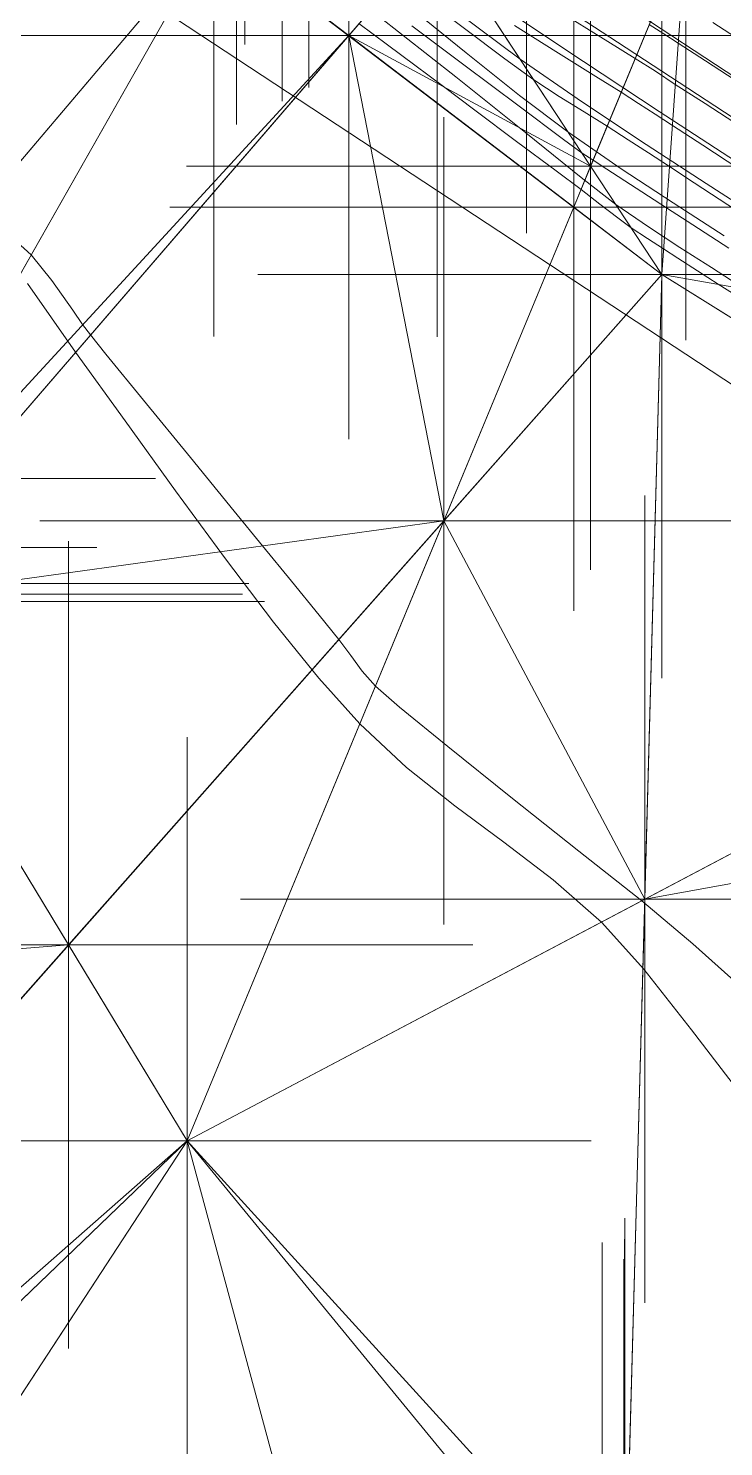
# Model space of a CAD drawing. Header units: metres. Extents: x 7511918 to 7512107, y 4692231 to 4692386.
# Drawn here: x 7511995.54 to 7512000.7, y 4692330.75 to 4692341.29 of the extents above; entities that cross this region are included whole.
import ezdxf

# ---------------------------------------------------------------- set-up
doc = ezdxf.new("R2010")
doc.units = ezdxf.units.M
for name, color, linetype, lineweight in [('A - Rrugë_Pen_No__1', 7, 'Continuous', 0), ('germimi  modeli pikat', 1, 'Continuous', 0), ('germimi modeli izo hipse', 11, 'Continuous', 0), ('germimi modeli izo hipse krysore', 11, 'Continuous', 0), ('germimi modeli trek', 1, 'Continuous', 0), ('terreni  izohipset themelore', 211, 'Continuous', 0), ('terreni  pikat modelit', 133, 'Continuous', 0), ('terreni trek modelit', 132, 'Continuous', 0), ('Themel pllaka o3 ferizaj pikat', 30, 'Continuous', 0), ('vellimi  izo kryesore', 97, 'Continuous', 0), ('vellimi  pikat', 97, 'Continuous', 0), ('vellimi  trek', 97, 'Continuous', 0), ('vellimi izo themelore', 97, 'Continuous', 0)]:
    doc.layers.add(name, color=color, linetype=linetype, lineweight=lineweight)

msp = doc.modelspace()

# ---------------------------------------------------------------- linework, layer by layer
at = {"layer": 'A - Rrugë_Pen_No__1', "color": 5, "linetype": 'Continuous', "lineweight": 13}
msp.add_lwpolyline([(7512057.317, 4692328.478, -0.165277), (7512005.772, 4692339.077, -0.032931), (7511987.41, 4692351.797), (7511986.673, 4692352.201), (7511985.843, 4692352.338), (7511985.015, 4692352.192), (7511984.282, 4692351.78), (7511967.317, 4692338.154), (7511926.891, 4692305.686)], format="xyb", dxfattribs=at)
at = {"layer": 'germimi  modeli pikat', "color": 1, "linetype": 'Continuous', "lineweight": 0}
for p, q in [((7511996.919, 4692341.149, 610.017), (7511996.919, 4692342.849, 610.017)), ((7512000.244, 4692338.61, 610.039), (7512000.244, 4692340.31, 610.039)), ((7511999.394, 4692339.46, 610.039), (7512001.094, 4692339.46, 610.039))]:
    msp.add_line(p, q, dxfattribs=at)
at = {"layer": 'germimi modeli izo hipse', "color": 11, "linetype": 'Continuous', "lineweight": 0, "elevation": 615}
msp.add_lwpolyline([(7512001.398, 4692340.215), (7512000.637, 4692340.712), (7511999.914, 4692341.185), (7511999.281, 4692341.602)], dxfattribs=at)
at = {"layer": 'germimi modeli izo hipse krysore', "color": 11, "linetype": 'Continuous', "lineweight": 0}
for points, elevation in [([(7512000.707, 4692339.746), (7512000.327, 4692339.991), (7511999.943, 4692340.245), (7511999.547, 4692340.52), (7511999.188, 4692340.789), (7511998.792, 4692341.105), (7511998.366, 4692341.45)], 612), ([(7512000.881, 4692340.864), (7511999.921, 4692341.492)], 616), ([(7512000.86, 4692339.351), (7512000.613, 4692339.51), (7512000.378, 4692339.66), (7512000.144, 4692339.813), (7511999.902, 4692339.979), (7511999.645, 4692340.179), (7511999.234, 4692340.511), (7511998.714, 4692340.929), (7511998.129, 4692341.388)], 611), ([(7512001.088, 4692339.803), (7512000.572, 4692340.135), (7512000.078, 4692340.457), (7511999.615, 4692340.767), (7511999.192, 4692341.06), (7511998.735, 4692341.401)], 613), ([(7512000.847, 4692340.265), (7512000.224, 4692340.671), (7511999.662, 4692341.041), (7511999.189, 4692341.357)], 614)]:
    msp.add_lwpolyline(points, dxfattribs=dict(at, elevation=elevation))
at = {"layer": 'germimi modeli trek', "color": 1, "linetype": 'Continuous', "lineweight": 0}
for points in [[(7511999.424, 4692346.141, 619.116), (7511997.147, 4692344.168, 618.752), (7512005.565, 4692338.523, 618.335)], [(7511999.424, 4692346.141, 619.116), (7512005.565, 4692338.523, 618.335), (7512006.286, 4692339.943, 618.776)], [(7512006.286, 4692339.943, 618.776), (7512004.649, 4692344.085, 620.645), (7511999.424, 4692346.141, 619.116)], [(7511983.234, 4692325.844, 609.9), (7511996.919, 4692341.999, 610.017), (7511990.108, 4692345.718, 609.956)], [(7511997.147, 4692344.168, 618.752), (7511996.919, 4692341.999, 610.017), (7512000.244, 4692339.46, 610.039)], [(7511997.147, 4692344.168, 618.752), (7512000.244, 4692339.46, 610.039), (7512005.565, 4692338.523, 618.335)], [(7511983.234, 4692325.844, 609.9), (7511986.95, 4692324.418, 610.082), (7511996.919, 4692341.999, 610.017)], [(7511986.95, 4692324.418, 610.082), (7512000.244, 4692339.46, 610.039), (7511996.919, 4692341.999, 610.017)], [(7511986.95, 4692324.418, 610.082), (7511999.649, 4692317.729, 610.097), (7512000.244, 4692339.46, 610.039)], [(7511999.649, 4692317.729, 610.097), (7512009.681, 4692333.572, 610.386), (7512000.244, 4692339.46, 610.039)], [(7512005.565, 4692338.523, 618.335), (7512000.244, 4692339.46, 610.039), (7512009.681, 4692333.572, 610.386)], [(7512004.911, 4692324.834, 616.697), (7512009.681, 4692333.572, 610.386), (7511999.649, 4692317.729, 610.097)]]:
    msp.add_3dface(points, dxfattribs=at)
at = {"layer": 'terreni  izohipset themelore', "color": 211, "linetype": 'Continuous', "lineweight": 0, "elevation": 619}
msp.add_lwpolyline([(7512005.128, 4692330.58), (7512004.4, 4692330.851), (7512003.613, 4692331.166), (7512002.865, 4692331.515), (7512002.248, 4692331.885), (7512001.748, 4692332.312), (7512001.283, 4692332.81), (7512000.855, 4692333.335), (7512000.464, 4692333.845), (7512000.11, 4692334.297), (7511999.795, 4692334.647), (7511999.436, 4692334.962), (7511999.072, 4692335.241), (7511998.708, 4692335.511), (7511998.349, 4692335.795), (7511998.001, 4692336.119), (7511997.698, 4692336.459), (7511997.362, 4692336.875), (7511997.005, 4692337.347), (7511996.634, 4692337.852), (7511996.259, 4692338.371), (7511995.89, 4692338.881), (7511995.535, 4692339.392)], dxfattribs=at)
at = {"layer": 'terreni  pikat modelit', "color": 133, "linetype": 'Continuous', "lineweight": 0}
for p, q in [((7511996.72, 4692332.172, 618.474), (7511996.72, 4692333.872, 618.474)), ((7511995.87, 4692333.022, 618.474), (7511997.57, 4692333.022, 618.474))]:
    msp.add_line(p, q, dxfattribs=at)
at = {"layer": 'terreni trek modelit', "color": 132, "linetype": 'Continuous', "lineweight": 0}
for points in [[(7512032.862, 4692340.402, 620.979), (7511984.329, 4692372.808, 620.789), (7512001.076, 4692358.261, 620.755)], [(7511991.155, 4692340.566, 618.46), (7512002.147, 4692346.142, 620.702), (7511992.4, 4692354.113, 620.492)], [(7511994.295, 4692337.03, 618.566), (7512002.147, 4692346.142, 620.702), (7511991.155, 4692340.566, 618.46)], [(7511996.72, 4692333.022, 618.474), (7512002.147, 4692346.142, 620.702), (7511994.295, 4692337.03, 618.566)], [(7511996.72, 4692333.022, 618.474), (7512009.739, 4692339.9, 620.701), (7512002.147, 4692346.142, 620.702)], [(7511999.8, 4692329.265, 618.444), (7512009.739, 4692339.9, 620.701), (7511996.72, 4692333.022, 618.474)], [(7511999.8, 4692329.265, 618.444), (7512009.336, 4692330.726, 619.295), (7512009.739, 4692339.9, 620.701)], [(7511983.911, 4692320.696, 617.448), (7511996.72, 4692333.022, 618.474), (7511994.295, 4692337.03, 618.566)], [(7511983.911, 4692320.696, 617.448), (7511987.945, 4692319.578, 617.887), (7511996.72, 4692333.022, 618.474)], [(7511998.396, 4692326.819, 618.428), (7511996.72, 4692333.022, 618.474), (7511987.945, 4692319.578, 617.887)], [(7511998.396, 4692326.819, 618.428), (7511999.8, 4692329.265, 618.444), (7511996.72, 4692333.022, 618.474)]]:
    msp.add_3dface(points, dxfattribs=at)
at = {"layer": 'Themel pllaka o3 ferizaj pikat', "elevation": 609.752, "flags": 128}
msp.add_lwpolyline([(7512009.128, 4692333.136), (7511999.067, 4692317.853), (7511996.7, 4692314.26), (7511986.973, 4692320.665, 0.158744), (7511982.972, 4692321.761, 0.158634), (7511979.093, 4692320.292), (7511976.341, 4692318.082), (7511974.776, 4692320.031), (7511963.942, 4692333.519), (7511984.035, 4692349.657)], format="xyb", close=True, dxfattribs=at)
at = {"layer": 'vellimi  izo kryesore', "color": 97, "linetype": 'Continuous', "lineweight": 0}
for points, elevation in [([(7512000.799, 4692339.935), (7512000.483, 4692340.141), (7512000.301, 4692340.261), (7512000.144, 4692340.362), (7511999.995, 4692340.46), (7511999.838, 4692340.561), (7511999.666, 4692340.668), (7511999.482, 4692340.782), (7511999.293, 4692340.905), (7511999.079, 4692341.061), (7511998.779, 4692341.286), (7511998.484, 4692341.51)], -7), ([(7512000.91, 4692339.23), (7512000.662, 4692339.386), (7512000.509, 4692339.485), (7512000.363, 4692339.58), (7512000.257, 4692339.649), (7512000.137, 4692339.726), (7512000.017, 4692339.805), (7511999.918, 4692339.879), (7511999.784, 4692339.982), (7511999.644, 4692340.09), (7511999.459, 4692340.229), (7511999.166, 4692340.448), (7511998.856, 4692340.68), (7511998.622, 4692340.855), (7511998.41, 4692341.014), (7511998.207, 4692341.166), (7511997.995, 4692341.324)], -9), ([(7512000.74, 4692339.654), (7512000.473, 4692339.828), (7512000.279, 4692339.955), (7512000.054, 4692340.101), (7511999.836, 4692340.242), (7511999.734, 4692340.308), (7511999.652, 4692340.36), (7511999.514, 4692340.463), (7511999.185, 4692340.709), (7511998.774, 4692341.018), (7511998.389, 4692341.306)], -8), ([(7512000.997, 4692340.126), (7512000.548, 4692340.419), (7512000.322, 4692340.566), (7512000.194, 4692340.65), (7512000.071, 4692340.73), (7511999.943, 4692340.813), (7511999.754, 4692340.931), (7511999.457, 4692341.116), (7511999.151, 4692341.309)], -6), ([(7512001.051, 4692340.733), (7512000.567, 4692341.047), (7512000.366, 4692341.178), (7512000.259, 4692341.248), (7512000.151, 4692341.317)], -4), ([(7512001.218, 4692340.945), (7512000.623, 4692341.331)], -3), ([(7511995.434, 4692339.722), (7511995.562, 4692339.606), (7511995.714, 4692339.414), (7511995.87, 4692339.195), (7511995.944, 4692339.087), (7511996.001, 4692339.01), (7511996.117, 4692338.868), (7511996.395, 4692338.526), (7511996.744, 4692338.099), (7511997.069, 4692337.7), (7511997.279, 4692337.443), (7511997.494, 4692337.179), (7511997.7, 4692336.927), (7511997.846, 4692336.747), (7511997.936, 4692336.627), (7511998.02, 4692336.512), (7511998.117, 4692336.4), (7511998.297, 4692336.245), (7511998.656, 4692335.951), (7511999.124, 4692335.576), (7511999.628, 4692335.175), (7512000.096, 4692334.805), (7512000.474, 4692334.486), (7512000.897, 4692334.106)], -9)]:
    msp.add_lwpolyline(points, dxfattribs=dict(at, elevation=elevation))
at = {"layer": 'vellimi  pikat', "color": 97, "linetype": 'Continuous', "lineweight": 0}
for p, q in [((7511997.147, 4692341.168, -1.008), (7511997.147, 4692347.168, -1.008)), ((7511997.624, 4692340.848, -1.051), (7511997.624, 4692346.848, -1.051)), ((7511997.424, 4692340.746, -1.767), (7511997.424, 4692346.746, -1.767)), ((7511997.085, 4692340.574, -3.31), (7511997.085, 4692346.574, -3.31)), ((7511999.238, 4692339.766, -1.262), (7511999.238, 4692345.766, -1.262)), ((7511996.919, 4692338.999, -9.463), (7511996.919, 4692344.999, -9.463)), ((7511998.575, 4692338.997, -4.996), (7511998.575, 4692344.997, -4.996)), ((7512000.422, 4692338.972, -1.404), (7512000.422, 4692344.972, -1.404)), ((7511997.919, 4692338.235, -9.528), (7511997.919, 4692344.235, -9.528)), ((7511999.715, 4692337.264, -8.178), (7511999.715, 4692343.264, -8.178)), ((7511999.59, 4692336.96, -9.617), (7511999.59, 4692342.96, -9.617)), ((7512000.244, 4692336.46, -9.618), (7512000.244, 4692342.46, -9.618)), ((7511994.919, 4692341.235, -9.528), (7512000.919, 4692341.235, -9.528)), ((7511998.626, 4692334.629, -9.212), (7511998.626, 4692340.629, -9.212)), ((7511996.715, 4692340.264, -8.178), (7512002.715, 4692340.264, -8.178)), ((7511996.59, 4692339.96, -9.617), (7512002.59, 4692339.96, -9.617)), ((7511997.244, 4692339.46, -9.618), (7512003.244, 4692339.46, -9.618)), ((7511990.484, 4692337.944, -8.551), (7511996.484, 4692337.944, -8.551)), ((7512000.117, 4692331.817, -9.004), (7512000.117, 4692337.817, -9.004)), ((7511995.626, 4692337.629, -9.212), (7512001.626, 4692337.629, -9.212)), ((7511995.84, 4692331.477, -8.454), (7511995.84, 4692337.477, -8.454)), ((7511990.049, 4692337.431, -8.696), (7511996.049, 4692337.431, -8.696)), ((7511991.177, 4692337.163, -8.527), (7511997.177, 4692337.163, -8.527)), ((7511991.131, 4692337.083, -8.546), (7511997.131, 4692337.083, -8.546)), ((7511991.295, 4692337.03, -8.53), (7511997.295, 4692337.03, -8.53)), ((7511996.72, 4692330.022, -8.417), (7511996.72, 4692336.022, -8.417)), ((7511997.117, 4692334.817, -9.004), (7512003.117, 4692334.817, -9.004)), ((7511992.84, 4692334.477, -8.454), (7511998.84, 4692334.477, -8.454)), ((7511993.72, 4692333.022, -8.417), (7511999.72, 4692333.022, -8.417)), ((7511999.97, 4692326.447, -8.417), (7511999.97, 4692332.447, -8.417)), ((7511999.966, 4692326.29, -8.393), (7511999.966, 4692332.29, -8.393)), ((7511999.8, 4692326.265, -8.378), (7511999.8, 4692332.265, -8.378)), ((7511999.962, 4692326.143, -8.379), (7511999.962, 4692332.143, -8.379))]:
    msp.add_line(p, q, dxfattribs=at)
at = {"layer": 'vellimi  trek', "color": 97, "linetype": 'Continuous', "lineweight": 0}
for points in [[(7512001.223, 4692343.909, -1.436), (7512000.422, 4692341.972, -1.404), (7512005.565, 4692338.523, -1.757)], [(7511996.919, 4692341.999, -9.463), (7511995.504, 4692342.772, -9.343), (7511993.484, 4692337.944, -8.551)], [(7511996.919, 4692341.999, -9.463), (7511993.484, 4692337.944, -8.551), (7511994.177, 4692337.163, -8.527)], [(7511996.919, 4692341.999, -9.463), (7511994.177, 4692337.163, -8.527), (7511997.919, 4692341.235, -9.528)], [(7511996.919, 4692341.999, -9.463), (7511997.919, 4692341.235, -9.528), (7511998.575, 4692341.997, -4.996)], [(7511997.919, 4692341.235, -9.528), (7511999.715, 4692340.264, -8.178), (7511998.575, 4692341.997, -4.996)], [(7511998.575, 4692341.997, -4.996), (7511999.715, 4692340.264, -8.178), (7512000.422, 4692341.972, -1.404)], [(7512000.244, 4692339.46, -9.618), (7512000.422, 4692341.972, -1.404), (7511999.715, 4692340.264, -8.178)], [(7512005.565, 4692338.523, -1.757), (7512000.422, 4692341.972, -1.404), (7512000.244, 4692339.46, -9.618)], [(7511997.919, 4692341.235, -9.528), (7511994.177, 4692337.163, -8.527), (7511994.295, 4692337.03, -8.53)], [(7511997.919, 4692341.235, -9.528), (7511994.295, 4692337.03, -8.53), (7511998.626, 4692337.629, -9.212)], [(7511997.919, 4692341.235, -9.528), (7511999.59, 4692339.96, -9.617), (7511999.715, 4692340.264, -8.178)], [(7511997.919, 4692341.235, -9.528), (7511998.626, 4692337.629, -9.212), (7511999.59, 4692339.96, -9.617)], [(7512000.244, 4692339.46, -9.618), (7511999.715, 4692340.264, -8.178), (7511999.59, 4692339.96, -9.617)], [(7512000.244, 4692339.46, -9.618), (7511999.59, 4692339.96, -9.617), (7511998.626, 4692337.629, -9.212)], [(7512000.244, 4692339.46, -9.618), (7511998.626, 4692337.629, -9.212), (7512000.117, 4692334.817, -9.004)], [(7512000.244, 4692339.46, -9.618), (7512000.117, 4692334.817, -9.004), (7512004.216, 4692336.982, -9.571)], [(7512005.565, 4692338.523, -1.757), (7512000.244, 4692339.46, -9.618), (7512004.216, 4692336.982, -9.571)], [(7511995.84, 4692334.477, -8.454), (7511998.626, 4692337.629, -9.212), (7511994.295, 4692337.03, -8.53)], [(7511998.626, 4692337.629, -9.212), (7511995.84, 4692334.477, -8.454), (7511996.72, 4692333.022, -8.417)], [(7511998.626, 4692337.629, -9.212), (7511996.72, 4692333.022, -8.417), (7512000.117, 4692334.817, -9.004)], [(7511992.504, 4692334.212, -8.327), (7511995.84, 4692334.477, -8.454), (7511994.295, 4692337.03, -8.53)], [(7512004.216, 4692336.982, -9.571), (7512000.117, 4692334.817, -9.004), (7512005.982, 4692335.88, -9.598)], [(7512005.982, 4692335.88, -9.598), (7511999.97, 4692329.447, -8.417), (7512007.722, 4692330.479, -8.821)], [(7512005.982, 4692335.88, -9.598), (7512000.117, 4692334.817, -9.004), (7511999.97, 4692329.447, -8.417)], [(7512000.117, 4692334.817, -9.004), (7511996.72, 4692333.022, -8.417), (7511999.97, 4692329.447, -8.417)], [(7511986.95, 4692324.418, -7.645), (7511996.72, 4692333.022, -8.417), (7511995.84, 4692334.477, -8.454)], [(7511995.84, 4692334.477, -8.454), (7511992.504, 4692334.212, -8.327), (7511986.95, 4692324.418, -7.645)], [(7511987.486, 4692324.136, -7.652), (7511996.72, 4692333.022, -8.417), (7511986.95, 4692324.418, -7.645)], [(7511996.72, 4692333.022, -8.417), (7511987.486, 4692324.136, -7.652), (7511990.041, 4692322.79, -7.942)], [(7511996.72, 4692333.022, -8.417), (7511990.041, 4692322.79, -7.942), (7511998.396, 4692326.819, -8.355)], [(7511998.396, 4692326.819, -8.355), (7511999.8, 4692329.265, -8.378), (7511996.72, 4692333.022, -8.417)], [(7511996.72, 4692333.022, -8.417), (7511999.8, 4692329.265, -8.378), (7511999.97, 4692329.447, -8.417)]]:
    msp.add_3dface(points, dxfattribs=at)
at = {"layer": 'vellimi izo themelore', "color": 97, "linetype": 'Continuous', "lineweight": 0, "elevation": -5}
msp.add_lwpolyline([(7512001.047, 4692340.415), (7512000.565, 4692340.729), (7512000.344, 4692340.872), (7512000.196, 4692340.969), (7512000.047, 4692341.065), (7511999.842, 4692341.191), (7511999.459, 4692341.427)], dxfattribs=at)

doc.saveas('drawing.dxf')
